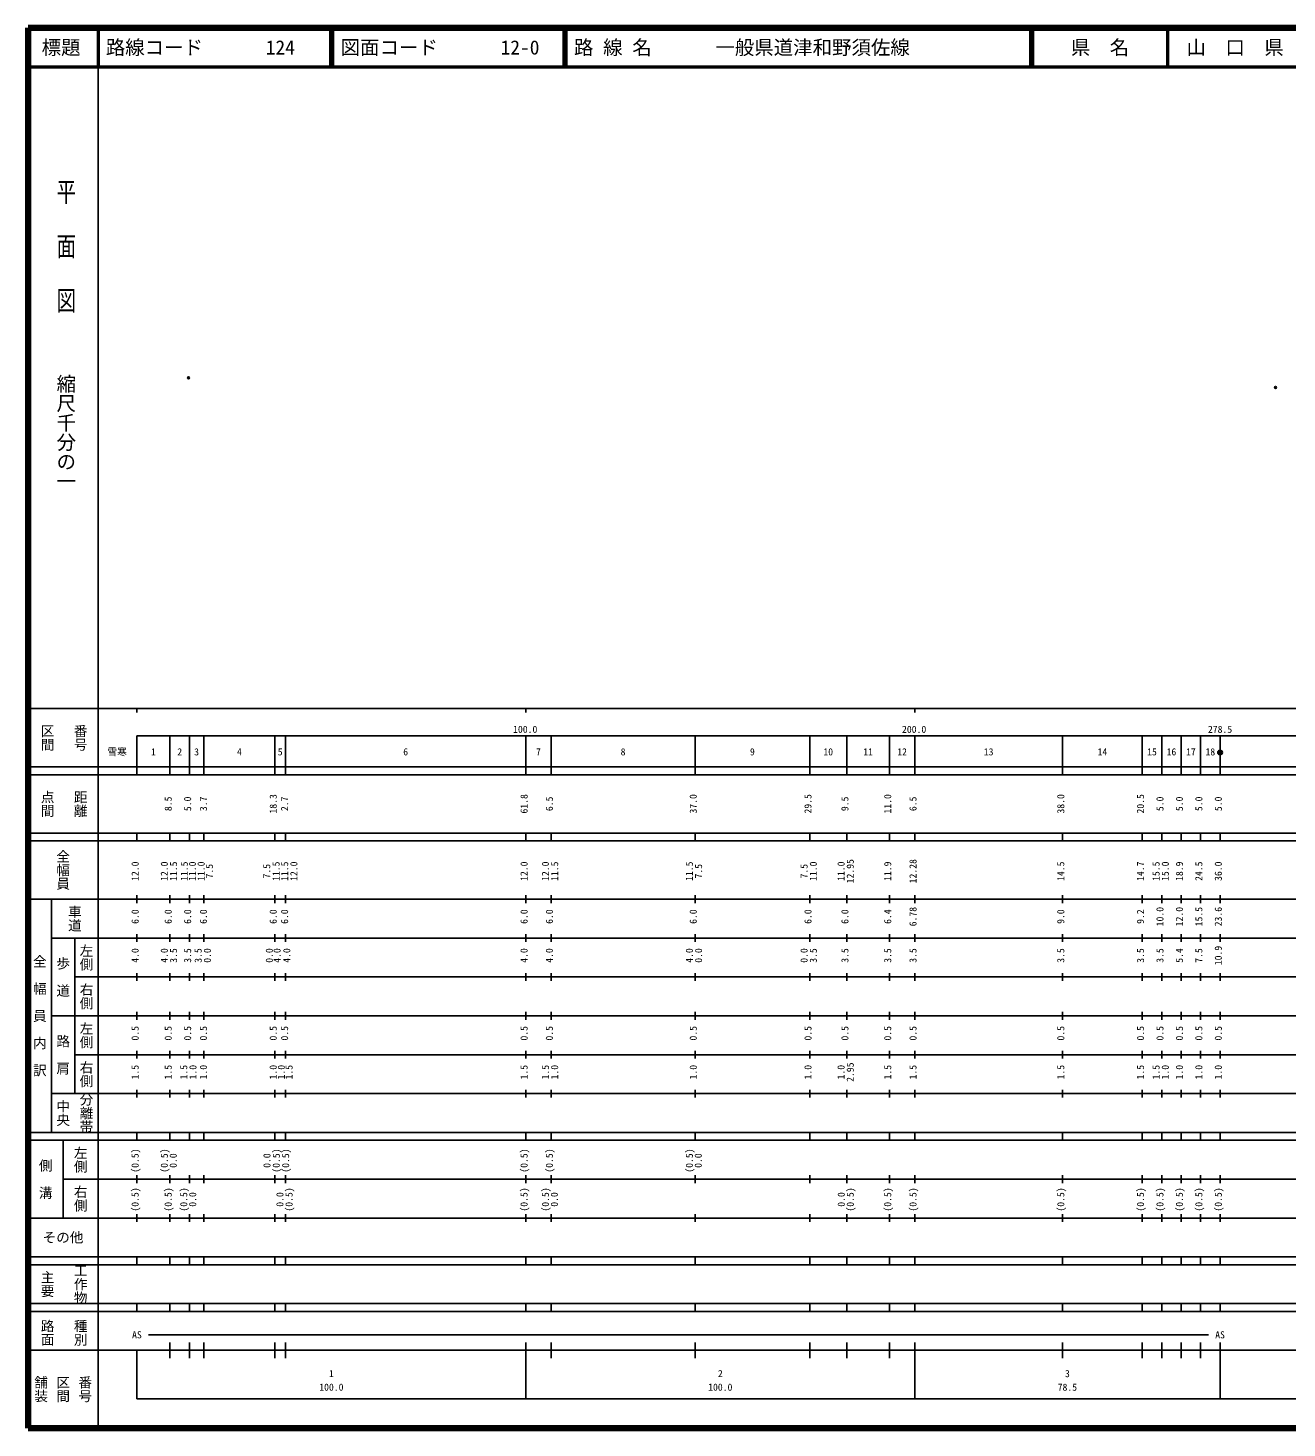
# Model space of a CAD drawing. Units: millimetres on the paper. Extents: x 40 to 680, y 20 to 380.
# Drawn here: x 40 to 363.7, y 20 to 380 of the extents above; entities that cross this region are included whole.
import ezdxf
from ezdxf.enums import TextEntityAlignment as Align

# ---------------------------------------------------------------- set-up
doc = ezdxf.new("R2010")
doc.units = ezdxf.units.MM
doc.header["$PDMODE"] = 32
doc.header["$PDSIZE"] = 0.5
doc.layers.add('M-OTRS', color=6, linetype='Continuous')
doc.layers.add('M-TTL-TXT', color=7, linetype='Continuous')
for name, color, linetype, lineweight in [('M-TTL', 2, 'Continuous', 140), ('M-TTL-BAND', 7, 'Continuous', 25), ('M-TTL-LINE', 7, 'Continuous', 50)]:
    doc.layers.add(name, color=color, linetype=linetype, lineweight=lineweight)
doc.styles.add('@ＭＳ ゴシック', font='')
doc.styles.add('ＭＳ ゴシック', font='')
doc.styles.get('@ＭＳ ゴシック').set_extended_font_data('@MS Gothic')
doc.styles.get('ＭＳ ゴシック').set_extended_font_data('MS Gothic')

msp = doc.modelspace()

# ---------------------------------------------------------------- hatches: boundary and pattern name
at = {"layer": 'M-TTL-BAND'}
msp.add_hatch(color=256, dxfattribs=at).paths.add_polyline_path([(347.104, 193.696), (347.103, 193.719), (347.102, 193.743), (347.1, 193.766), (347.097, 193.79), (347.092, 193.813), (347.087, 193.836), (347.081, 193.859), (347.075, 193.881), (347.067, 193.904), (347.058, 193.926), (347.049, 193.947), (347.039, 193.968), (347.027, 193.989), (347.015, 194.009), (347.003, 194.029), (346.989, 194.049), (346.975, 194.067), (346.96, 194.086), (346.945, 194.103), (346.928, 194.12), (346.911, 194.137), (346.894, 194.152), (346.875, 194.167), (346.857, 194.181), (346.837, 194.195), (346.817, 194.208), (346.797, 194.219), (346.776, 194.231), (346.755, 194.241), (346.734, 194.25), (346.712, 194.259), (346.689, 194.267), (346.667, 194.273), (346.644, 194.279), (346.621, 194.284), (346.598, 194.289), (346.574, 194.292), (346.551, 194.294), (346.527, 194.295), (346.504, 194.296), (346.48, 194.295), (346.457, 194.294), (346.433, 194.292), (346.41, 194.289), (346.387, 194.284), (346.364, 194.279), (346.341, 194.273), (346.318, 194.267), (346.296, 194.259), (346.274, 194.25), (346.253, 194.241), (346.232, 194.231), (346.211, 194.219), (346.19, 194.208), (346.171, 194.195), (346.151, 194.181), (346.132, 194.167), (346.114, 194.152), (346.097, 194.137), (346.08, 194.12), (346.063, 194.103), (346.048, 194.086), (346.033, 194.067), (346.018, 194.049), (346.005, 194.029), (345.992, 194.009), (345.98, 193.989), (345.969, 193.968), (345.959, 193.947), (345.95, 193.926), (345.941, 193.904), (345.933, 193.881), (345.926, 193.859), (345.92, 193.836), (345.915, 193.813), (345.911, 193.79), (345.908, 193.766), (345.906, 193.743), (345.904, 193.719), (345.904, 193.696), (345.904, 193.672), (345.906, 193.649), (345.908, 193.625), (345.911, 193.602), (345.915, 193.579), (345.92, 193.556), (345.926, 193.533), (345.933, 193.511), (345.941, 193.488), (345.95, 193.466), (345.959, 193.445), (345.969, 193.424), (345.98, 193.403), (345.992, 193.382), (346.005, 193.363), (346.018, 193.343), (346.033, 193.324), (346.048, 193.306), (346.063, 193.289), (346.08, 193.272), (346.097, 193.255), (346.114, 193.24), (346.132, 193.225), (346.151, 193.211), (346.171, 193.197), (346.19, 193.184), (346.211, 193.172), (346.232, 193.161), (346.253, 193.151), (346.274, 193.142), (346.296, 193.133), (346.318, 193.125), (346.341, 193.118), (346.364, 193.113), (346.387, 193.107), (346.41, 193.103), (346.433, 193.1), (346.457, 193.098), (346.48, 193.096), (346.504, 193.096), (346.527, 193.096), (346.551, 193.098), (346.574, 193.1), (346.598, 193.103), (346.621, 193.107), (346.644, 193.113), (346.667, 193.118), (346.689, 193.125), (346.712, 193.133), (346.734, 193.142), (346.755, 193.151), (346.776, 193.161), (346.797, 193.172), (346.817, 193.184), (346.837, 193.197), (346.857, 193.211), (346.875, 193.225), (346.894, 193.24), (346.911, 193.255), (346.928, 193.272), (346.945, 193.289), (346.96, 193.306), (346.975, 193.324), (346.989, 193.343), (347.003, 193.363), (347.015, 193.382), (347.027, 193.403), (347.039, 193.424), (347.049, 193.445), (347.058, 193.466), (347.067, 193.488), (347.075, 193.511), (347.081, 193.533), (347.087, 193.556), (347.092, 193.579), (347.097, 193.602), (347.1, 193.625), (347.102, 193.649), (347.103, 193.672)])

# ---------------------------------------------------------------- linework, layer by layer
at = {"layer": 'M-OTRS'}
for p in [(81.284, 290.065), (360.781, 287.576)]:
    msp.add_point(p, dxfattribs=at)
at = {"layer": 'M-TTL'}
for p, q in [((40, 380), (40, 20)), ((680, 380), (40, 380)), ((40, 20), (680, 20))]:
    msp.add_line(p, q, dxfattribs=at)
at = {"layer": 'M-TTL-BAND'}
for p, q in [((58, 370), (58, 20)), ((40, 205), (579, 205)), ((68, 205), (68, 204)), ((168, 205), (168, 204)), ((268, 205), (268, 204)), ((68, 198), (579, 198)), ((68, 198), (68, 188)), ((76.5, 188), (76.5, 198)), ((81.5, 188), (81.5, 198)), ((85.2, 188), (85.2, 198)), ((103.5, 188), (103.5, 198)), ((106.2, 188), (106.2, 198)), ((168, 188), (168, 198)), ((174.5, 188), (174.5, 198)), ((211.5, 188), (211.5, 198)), ((241, 188), (241, 198)), ((250.5, 188), (250.5, 198)), ((261.5, 188), (261.5, 198)), ((268, 188), (268, 198)), ((306, 188), (306, 198)), ((326.5, 188), (326.5, 198)), ((331.5, 188), (331.5, 198)), ((336.5, 188), (336.5, 198)), ((341.5, 188), (341.5, 198)), ((346.5, 188), (346.5, 198)), ((40, 190), (579, 190)), ((40, 188), (579, 188)), ((40, 173), (579, 173)), ((68, 171), (68, 173)), ((76.5, 171), (76.5, 173)), ((81.5, 171), (81.5, 173)), ((85.2, 171), (85.2, 173)), ((103.5, 171), (103.5, 173)), ((106.2, 171), (106.2, 173)), ((168, 171), (168, 173)), ((174.5, 171), (174.5, 173)), ((211.5, 171), (211.5, 173)), ((241, 171), (241, 173)), ((250.5, 171), (250.5, 173)), ((261.5, 171), (261.5, 173)), ((268, 171), (268, 173)), ((306, 171), (306, 173)), ((326.5, 171), (326.5, 173)), ((331.5, 171), (331.5, 173)), ((336.5, 171), (336.5, 173)), ((341.5, 171), (341.5, 173)), ((346.5, 171), (346.5, 173)), ((40, 171), (579, 171)), ((40, 156), (579, 156)), ((46, 96), (46, 156)), ((68, 155), (68, 157)), ((76.5, 155), (76.5, 157)), ((81.5, 155), (81.5, 157)), ((85.2, 155), (85.2, 157)), ((103.5, 155), (103.5, 157)), ((106.2, 155), (106.2, 157)), ((168, 155), (168, 157)), ((174.5, 155), (174.5, 157)), ((211.5, 155), (211.5, 157)), ((241, 155), (241, 157)), ((250.5, 155), (250.5, 157)), ((261.5, 155), (261.5, 157)), ((268, 155), (268, 157)), ((306, 155), (306, 157)), ((326.5, 155), (326.5, 157)), ((331.5, 155), (331.5, 157)), ((336.5, 155), (336.5, 157)), ((341.5, 155), (341.5, 157)), ((346.5, 155), (346.5, 157)), ((46, 146), (579, 146)), ((52, 146), (52, 106)), ((68, 145), (68, 147)), ((76.5, 145), (76.5, 147)), ((81.5, 145), (81.5, 147)), ((85.2, 145), (85.2, 147)), ((103.5, 145), (103.5, 147)), ((106.2, 145), (106.2, 147)), ((168, 145), (168, 147)), ((174.5, 145), (174.5, 147)), ((211.5, 145), (211.5, 147)), ((241, 145), (241, 147)), ((250.5, 145), (250.5, 147)), ((261.5, 145), (261.5, 147)), ((268, 145), (268, 147)), ((306, 145), (306, 147)), ((326.5, 145), (326.5, 147)), ((331.5, 145), (331.5, 147)), ((336.5, 145), (336.5, 147)), ((341.5, 145), (341.5, 147)), ((346.5, 145), (346.5, 147)), ((68, 135), (68, 137)), ((76.5, 135), (76.5, 137)), ((81.5, 135), (81.5, 137)), ((85.2, 135), (85.2, 137)), ((103.5, 135), (103.5, 137)), ((106.2, 135), (106.2, 137)), ((168, 135), (168, 137)), ((174.5, 135), (174.5, 137)), ((211.5, 135), (211.5, 137)), ((241, 135), (241, 137)), ((250.5, 135), (250.5, 137)), ((261.5, 135), (261.5, 137)), ((268, 135), (268, 137)), ((306, 135), (306, 137)), ((326.5, 135), (326.5, 137)), ((331.5, 135), (331.5, 137)), ((336.5, 135), (336.5, 137)), ((341.5, 135), (341.5, 137)), ((346.5, 135), (346.5, 137)), ((52, 136), (579, 136)), ((46, 126), (579, 126)), ((68, 125), (68, 127)), ((76.5, 125), (76.5, 127)), ((81.5, 125), (81.5, 127)), ((85.2, 125), (85.2, 127)), ((103.5, 125), (103.5, 127)), ((106.2, 125), (106.2, 127)), ((168, 125), (168, 127)), ((174.5, 125), (174.5, 127)), ((211.5, 125), (211.5, 127)), ((241, 125), (241, 127)), ((250.5, 125), (250.5, 127)), ((261.5, 125), (261.5, 127)), ((268, 125), (268, 127)), ((306, 125), (306, 127)), ((326.5, 125), (326.5, 127)), ((331.5, 125), (331.5, 127)), ((336.5, 125), (336.5, 127)), ((341.5, 125), (341.5, 127)), ((346.5, 125), (346.5, 127)), ((52, 116), (579, 116)), ((68, 115), (68, 117)), ((76.5, 115), (76.5, 117)), ((81.5, 115), (81.5, 117)), ((85.2, 115), (85.2, 117)), ((103.5, 115), (103.5, 117)), ((106.2, 115), (106.2, 117)), ((168, 115), (168, 117)), ((174.5, 115), (174.5, 117)), ((211.5, 115), (211.5, 117)), ((241, 115), (241, 117)), ((250.5, 115), (250.5, 117)), ((261.5, 115), (261.5, 117)), ((268, 115), (268, 117)), ((306, 115), (306, 117)), ((326.5, 115), (326.5, 117)), ((331.5, 115), (331.5, 117)), ((336.5, 115), (336.5, 117)), ((341.5, 115), (341.5, 117)), ((346.5, 115), (346.5, 117)), ((46, 106), (579, 106)), ((68, 105), (68, 107)), ((76.5, 105), (76.5, 107)), ((81.5, 105), (81.5, 107)), ((85.2, 105), (85.2, 107)), ((103.5, 105), (103.5, 107)), ((106.2, 105), (106.2, 107)), ((168, 105), (168, 107)), ((174.5, 105), (174.5, 107)), ((211.5, 105), (211.5, 107)), ((241, 105), (241, 107)), ((250.5, 105), (250.5, 107)), ((261.5, 105), (261.5, 107)), ((268, 105), (268, 107)), ((306, 105), (306, 107)), ((326.5, 105), (326.5, 107)), ((331.5, 105), (331.5, 107)), ((336.5, 105), (336.5, 107)), ((341.5, 105), (341.5, 107)), ((346.5, 105), (346.5, 107)), ((40, 96), (579, 96)), ((40, 94), (579, 94)), ((49, 94), (49, 74)), ((68, 94), (68, 96)), ((76.5, 94), (76.5, 96)), ((81.5, 94), (81.5, 96)), ((85.2, 94), (85.2, 96)), ((103.5, 94), (103.5, 96)), ((106.2, 94), (106.2, 96)), ((168, 94), (168, 96)), ((174.5, 94), (174.5, 96)), ((211.5, 94), (211.5, 96)), ((241, 94), (241, 96)), ((250.5, 94), (250.5, 96)), ((261.5, 94), (261.5, 96)), ((268, 94), (268, 96)), ((306, 94), (306, 96)), ((326.5, 94), (326.5, 96)), ((331.5, 94), (331.5, 96)), ((336.5, 94), (336.5, 96)), ((341.5, 94), (341.5, 96)), ((346.5, 94), (346.5, 96)), ((49, 84), (579, 84)), ((68, 83), (68, 85)), ((76.5, 83), (76.5, 85)), ((81.5, 83), (81.5, 85)), ((85.2, 83), (85.2, 85)), ((103.5, 83), (103.5, 85)), ((106.2, 83), (106.2, 85)), ((168, 83), (168, 85)), ((174.5, 83), (174.5, 85)), ((211.5, 83), (211.5, 85)), ((241, 83), (241, 85)), ((250.5, 83), (250.5, 85)), ((261.5, 83), (261.5, 85)), ((268, 83), (268, 85)), ((306, 83), (306, 85)), ((326.5, 83), (326.5, 85)), ((331.5, 83), (331.5, 85)), ((336.5, 83), (336.5, 85)), ((341.5, 83), (341.5, 85)), ((346.5, 83), (346.5, 85)), ((40, 74), (579, 74)), ((68, 73), (68, 75)), ((76.5, 73), (76.5, 75)), ((81.5, 73), (81.5, 75)), ((85.2, 73), (85.2, 75)), ((103.5, 73), (103.5, 75)), ((106.2, 73), (106.2, 75)), ((168, 73), (168, 75)), ((174.5, 73), (174.5, 75)), ((211.5, 73), (211.5, 75)), ((241, 73), (241, 75)), ((250.5, 73), (250.5, 75)), ((261.5, 73), (261.5, 75)), ((268, 73), (268, 75)), ((306, 73), (306, 75)), ((326.5, 73), (326.5, 75)), ((331.5, 73), (331.5, 75)), ((336.5, 73), (336.5, 75)), ((341.5, 73), (341.5, 75)), ((346.5, 73), (346.5, 75)), ((40, 64), (579, 64)), ((40, 62), (579, 62)), ((68, 62), (68, 64)), ((76.5, 62), (76.5, 64)), ((81.5, 62), (81.5, 64)), ((85.2, 62), (85.2, 64)), ((103.5, 62), (103.5, 64)), ((106.2, 62), (106.2, 64)), ((168, 62), (168, 64)), ((174.5, 62), (174.5, 64)), ((211.5, 62), (211.5, 64)), ((241, 62), (241, 64)), ((250.5, 62), (250.5, 64)), ((261.5, 62), (261.5, 64)), ((268, 62), (268, 64)), ((306, 62), (306, 64)), ((326.5, 62), (326.5, 64)), ((331.5, 62), (331.5, 64)), ((336.5, 62), (336.5, 64)), ((341.5, 62), (341.5, 64)), ((346.5, 62), (346.5, 64)), ((40, 52), (579, 52)), ((68, 50), (68, 52)), ((76.5, 50), (76.5, 52)), ((81.5, 50), (81.5, 52)), ((85.2, 50), (85.2, 52)), ((103.5, 50), (103.5, 52)), ((106.2, 50), (106.2, 52)), ((168, 50), (168, 52)), ((174.5, 50), (174.5, 52)), ((211.5, 50), (211.5, 52)), ((241, 50), (241, 52)), ((250.5, 50), (250.5, 52)), ((261.5, 50), (261.5, 52)), ((268, 50), (268, 52)), ((306, 50), (306, 52)), ((326.5, 50), (326.5, 52)), ((331.5, 50), (331.5, 52)), ((336.5, 50), (336.5, 52)), ((341.5, 50), (341.5, 52)), ((346.5, 50), (346.5, 52)), ((40, 50), (579, 50)), ((71, 44), (343.5, 44)), ((40, 40), (579, 40)), ((68, 40), (68, 27.5)), ((76.5, 38), (76.5, 42)), ((81.5, 38), (81.5, 42)), ((85.2, 38), (85.2, 42)), ((103.5, 38), (103.5, 42)), ((106.2, 38), (106.2, 42)), ((168, 27.5), (168, 42)), ((174.5, 38), (174.5, 42)), ((211.5, 38), (211.5, 42)), ((241, 38), (241, 42)), ((250.5, 38), (250.5, 42)), ((261.5, 38), (261.5, 42)), ((268, 27.5), (268, 42)), ((306, 38), (306, 42)), ((326.5, 38), (326.5, 42)), ((331.5, 38), (331.5, 42)), ((336.5, 38), (336.5, 42)), ((341.5, 38), (341.5, 42)), ((346.5, 27.5), (346.5, 42)), ((68, 27.5), (579, 27.5))]:
    msp.add_line(p, q, dxfattribs=at)
msp.add_circle((346.504, 193.696), 0.6, dxfattribs=at)
at = {"layer": 'M-TTL-LINE'}
for p, q in [((58, 380), (58, 370)), ((117.75, 380), (117.75, 370)), ((118.25, 380), (118.25, 370)), ((177.75, 380), (177.75, 370)), ((178.25, 380), (178.25, 370)), ((297.75, 380), (297.75, 370)), ((298.25, 380), (298.25, 370)), ((333, 380), (333, 370)), ((40, 370), (680, 370))]:
    msp.add_line(p, q, dxfattribs=at)

# ---------------------------------------------------------------- texts
at = {"layer": 'M-TTL-BAND', "style": '@ＭＳ ゴシック', "width": 1.4}
msp.add_text('平  面  図', height=3.666, rotation=270, dxfattribs=at).set_placement((49.777, 306.475), align=Align.MIDDLE_RIGHT)
at = {"layer": 'M-TTL-BAND', "style": '@ＭＳ ゴシック'}
msp.add_text('縮尺千分の一', height=3.666, rotation=270, dxfattribs=at).set_placement((49.777, 261.03), align=Align.MIDDLE_RIGHT)
for s, p in [('区間', (45, 197.5)), ('番号', (53.5, 197.5)), ('点間', (45, 180.5)), ('距離', (53.5, 180.5)), ('全幅員', (49, 163.5)), ('車道', (52, 151)), ('左側', (55, 141)), ('全\u3000幅\u3000員\u3000内\u3000訳', (43, 126)), ('歩\u3000道', (49, 136)), ('右側', (55, 131)), ('左側', (55, 121)), ('路\u3000肩', (49, 116)), ('右側', (55, 111)), ('分離帯', (55, 101)), ('中央', (49, 101)), ('左側', (53.5, 89)), ('側\u3000溝', (44.5, 84)), ('右側', (53.5, 79)), ('工作物', (53.5, 57)), ('主要', (45, 57)), ('路面', (45, 44.5)), ('種別', (53.5, 44.5)), ('舗装', (43.333, 30)), ('区間', (49, 30)), ('番号', (54.667, 30))]:
    msp.add_text(s, height=2.566, rotation=270, dxfattribs=at).set_placement(p, align=Align.MIDDLE_CENTER)
at = {"layer": 'M-TTL-BAND', "style": 'ＭＳ ゴシック'}
for s, p in [('100.0', (167.844, 198.195)), ('200.0', (267.844, 198.195)), ('278.5', (346.5, 198.195)), ('雪寒', (62.916, 192.405)), ('1', (72.25, 192.405)), ('2', (79, 192.405)), ('3', (83.35, 192.405)), ('4', (94.35, 192.405)), ('5', (104.85, 192.405)), ('6', (137.1, 192.405)), ('7', (171.25, 192.405)), ('8', (193, 192.405)), ('9', (226.25, 192.405)), ('10', (245.75, 192.405)), ('11', (256, 192.405)), ('12', (264.75, 192.405)), ('13', (287, 192.405)), ('14', (316.25, 192.405)), ('15', (329, 192.405)), ('16', (334, 192.405)), ('17', (339, 192.405)), ('18', (344, 192.405)), ('AS', (68, 42.5)), ('AS', (346.5, 42.5)), ('1', (118, 32.523)), ('2', (218, 32.523)), ('3', (307.25, 32.523)), ('100.0', (118, 29.033)), ('100.0', (218, 29.033)), ('78.5', (307.25, 29.033))]:
    msp.add_text(s, height=1.833, dxfattribs=at).set_placement(p, align=Align.BOTTOM_CENTER)
for s, p in [('8.5', (77.5, 180.5)), ('5.0', (82.5, 180.5)), ('3.7', (86.557, 180.5)), ('18.3', (104.5, 180.5)), ('2.7', (107.429, 180.5)), ('61.8', (169, 180.5)), ('6.5', (175.5, 180.5)), ('37.0', (212.5, 180.5)), ('29.5', (242, 180.5)), ('9.5', (251.5, 180.5)), ('11.0', (262.5, 180.5)), ('6.5', (269, 180.5)), ('38.0', (307, 180.5)), ('20.5', (327.5, 180.5)), ('5.0', (332.5, 180.5)), ('5.0', (337.5, 180.5)), ('5.0', (342.5, 180.5)), ('5.0', (347.5, 180.5)), ('12.95', (252.87, 163.174)), ('12.28', (269, 163.174)), ('12.0', (69, 163.174)), ('12.0', (76.5, 163.174)), ('11.5', (78.87, 163.174)), ('11.5', (81.643, 163.174)), ('11.0', (83.727, 163.174)), ('11.0', (85.964, 163.174)), ('7.5', (88.106, 163.174)), ('7.5', (102.83, 163.174)), ('11.5', (105.245, 163.174)), ('11.5', (107.45, 163.174)), ('12.0', (109.82, 163.174)), ('12.0', (169, 163.174)), ('12.0', (174.5, 163.174)), ('11.5', (176.87, 163.174)), ('11.5', (211.5, 163.174)), ('7.5', (213.87, 163.174)), ('7.5', (241, 163.174)), ('11.0', (243.37, 163.174)), ('11.0', (250.5, 163.174)), ('11.9', (262.5, 163.174)), ('14.5', (307, 163.174)), ('14.7', (327.5, 163.174)), ('15.5', (331.5, 163.174)), ('15.0', (333.87, 163.174)), ('18.9', (337.5, 163.174)), ('24.5', (342.5, 163.174)), ('36.0', (347.5, 163.174)), ('6.0', (69, 151.5)), ('6.0', (77.5, 151.5)), ('6.0', (82.5, 151.5)), ('6.0', (86.557, 151.5)), ('6.0', (104.5, 151.5)), ('6.0', (107.429, 151.5)), ('6.0', (169, 151.5)), ('6.0', (175.5, 151.5)), ('6.0', (212.5, 151.5)), ('6.0', (242, 151.5)), ('6.0', (251.5, 151.5)), ('6.4', (262.5, 151.5)), ('6.78', (269, 151.5)), ('9.0', (307, 151.5)), ('9.2', (327.5, 151.5)), ('10.0', (332.5, 151.5)), ('12.0', (337.5, 151.5)), ('15.5', (342.5, 151.5)), ('23.6', (347.5, 151.5)), ('4.0', (69, 141.5)), ('4.0', (76.5, 141.5)), ('3.5', (78.87, 141.5)), ('3.5', (82.5, 141.5)), ('3.5', (85.2, 141.5)), ('0.0', (87.57, 141.5)), ('0.0', (103.5, 141.5)), ('4.0', (105.499, 141.5)), ('4.0', (107.992, 141.5)), ('4.0', (169, 141.5)), ('4.0', (175.5, 141.5)), ('4.0', (211.5, 141.5)), ('0.0', (213.87, 141.5)), ('0.0', (241, 141.5)), ('3.5', (243.37, 141.5)), ('3.5', (251.5, 141.5)), ('3.5', (262.5, 141.5)), ('3.5', (269, 141.5)), ('3.5', (307, 141.5)), ('3.5', (327.5, 141.5)), ('3.5', (332.5, 141.5)), ('5.4', (337.5, 141.5)), ('7.5', (342.5, 141.5)), ('10.9', (347.5, 141.5)), ('0.5', (69, 121.5)), ('0.5', (77.5, 121.5)), ('0.5', (82.5, 121.5)), ('0.5', (86.557, 121.5)), ('0.5', (104.5, 121.5)), ('0.5', (107.429, 121.5)), ('0.5', (169, 121.5)), ('0.5', (175.5, 121.5)), ('0.5', (212.5, 121.5)), ('0.5', (242, 121.5)), ('0.5', (251.5, 121.5)), ('0.5', (262.5, 121.5)), ('0.5', (269, 121.5)), ('0.5', (307, 121.5)), ('0.5', (327.5, 121.5)), ('0.5', (332.5, 121.5)), ('0.5', (337.5, 121.5)), ('0.5', (342.5, 121.5)), ('0.5', (347.5, 121.5)), ('1.5', (69, 111.5)), ('1.5', (77.5, 111.5)), ('1.5', (81.5, 111.5)), ('1.0', (83.87, 111.5)), ('1.0', (86.557, 111.5)), ('1.0', (104.5, 111.5)), ('1.0', (106.589, 111.5)), ('1.5', (108.57, 111.5)), ('1.5', (169, 111.5)), ('1.5', (174.5, 111.5)), ('1.0', (176.87, 111.5)), ('1.0', (212.5, 111.5)), ('1.0', (242, 111.5)), ('1.0', (250.5, 111.5)), ('2.95', (252.87, 111.5)), ('1.5', (262.5, 111.5)), ('1.5', (269, 111.5)), ('1.5', (307, 111.5)), ('1.5', (327.5, 111.5)), ('1.5', (331.5, 111.5)), ('1.0', (333.87, 111.5)), ('1.0', (337.5, 111.5)), ('1.0', (342.5, 111.5)), ('1.0', (347.5, 111.5)), ('(0.5)', (69, 88.764)), ('(0.5)', (76.5, 88.764)), ('0.0', (78.795, 88.764)), ('0.0', (102.894, 88.764)), ('(0.5)', (105.29, 88.764)), ('(0.5)', (107.691, 88.764)), ('(0.5)', (169, 88.764)), ('(0.5)', (175.5, 88.764)), ('(0.5)', (211.5, 88.764)), ('0.0', (213.788, 88.764)), ('(0.5)', (69, 78.764)), ('(0.5)', (77.5, 78.764)), ('(0.5)', (81.5, 78.764)), ('0.0', (83.795, 78.764)), ('0.0', (106.224, 78.764)), ('(0.5)', (108.57, 78.764)), ('(0.5)', (169, 78.764)), ('(0.5)', (174.5, 78.764)), ('0.0', (176.788, 78.764)), ('0.0', (250.553, 78.764)), ('(0.5)', (252.87, 78.764)), ('(0.5)', (262.5, 78.764)), ('(0.5)', (269, 78.764)), ('(0.5)', (307, 78.764)), ('(0.5)', (327.5, 78.764)), ('(0.5)', (332.5, 78.764)), ('(0.5)', (337.5, 78.764)), ('(0.5)', (342.5, 78.764)), ('(0.5)', (347.5, 78.764))]:
    msp.add_text(s, height=1.833, rotation=90, dxfattribs=at).set_placement(p, align=Align.BOTTOM_CENTER)
msp.add_text('その他', height=2.566, dxfattribs=at).set_placement((49, 69), align=Align.MIDDLE_CENTER)
at = {"layer": 'M-TTL-TXT', "style": 'ＭＳ ゴシック'}
for s, p in [('標題', (48.5, 375)), ('県\u3000名', (315.625, 375)), ('山\u3000口\u3000県', (350.375, 375))]:
    msp.add_text(s, height=3.666, dxfattribs=at).set_placement(p, align=Align.MIDDLE_CENTER)
for s, p in [('路線コード', (60, 375)), ('124', (101.142, 375)), ('図面コード', (120.38, 375)), ('12-0', (161.521, 375)), ('路 線 名', (180.38, 375)), ('一般県道津和野須佐線', (216.734, 375))]:
    msp.add_text(s, height=3.666, dxfattribs=at).set_placement(p, align=Align.MIDDLE_LEFT)

doc.saveas('drawing.dxf')
